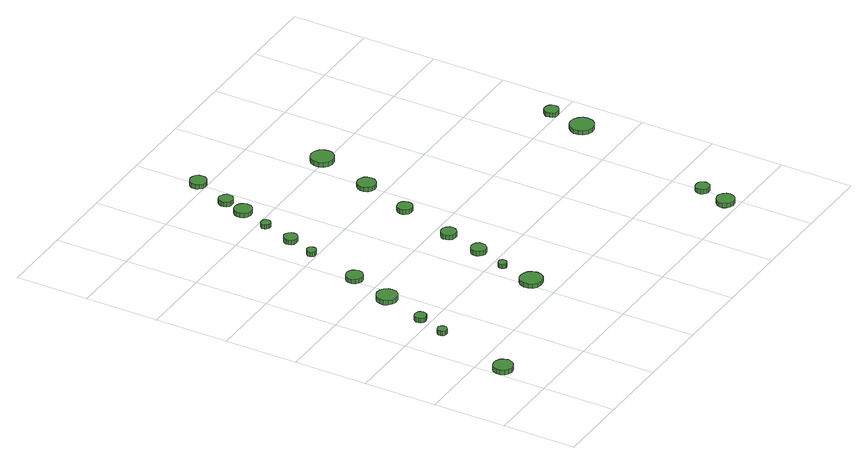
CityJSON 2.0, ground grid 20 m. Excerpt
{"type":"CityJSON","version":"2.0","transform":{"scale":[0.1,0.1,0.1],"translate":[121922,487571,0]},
"CityObjects":{
"tree1":{"type":"SolitaryVegetationObject","attributes":{"function":"something"},"geometry":[{"type":"MultiSurface","lod":"1","boundaries":[[[0,1,2,3,4,5,6,7,8,9,10,11,12,13,14]],[[15,16,17,18,19,20,21,22,23,24,25,26,27,28,29]],[[0,29,28,1]],[[1,28,27,2]],[[2,27,26,3]],[[3,26,25,4]],[[4,25,24,5]],[[5,24,23,6]],[[6,23,22,7]],[[7,22,21,8]],[[8,21,20,9]],[[9,20,19,10]],[[10,19,18,11]],[[11,18,17,12]],[[12,17,16,13]],[[13,16,15,14]],[[14,15,29,0]]]}]},
"tree2":{"type":"SolitaryVegetationObject","attributes":{"function":"something"},"geometry":[{"type":"MultiSurface","lod":"1","boundaries":[[[30,31,32,33,34,35,36,37,38,39,40,41,42,43,44]],[[45,46,47,48,49,50,51,52,53,54,55,56,57,58,59]],[[30,59,58,31]],[[31,58,57,32]],[[32,57,56,33]],[[33,56,55,34]],[[34,55,54,35]],[[35,54,53,36]],[[36,53,52,37]],[[37,52,51,38]],[[38,51,50,39]],[[39,50,49,40]],[[40,49,48,41]],[[41,48,47,42]],[[42,47,46,43]],[[43,46,45,44]],[[44,45,59,30]]]}]},
"tree3":{"type":"SolitaryVegetationObject","attributes":{"function":"something"},"geometry":[{"type":"MultiSurface","lod":"1","boundaries":[[[60,61,62,63,64,65,66,67,68,69,70,71,72,73,74]],[[75,76,77,78,79,80,81,82,83,84,85,86,87,88,89]],[[60,89,88,61]],[[61,88,87,62]],[[62,87,86,63]],[[63,86,85,64]],[[64,85,84,65]],[[65,84,83,66]],[[66,83,82,67]],[[67,82,81,68]],[[68,81,80,69]],[[69,80,79,70]],[[70,79,78,71]],[[71,78,77,72]],[[72,77,76,73]],[[73,76,75,74]],[[74,75,89,60]]]}]},
"tree4":{"type":"SolitaryVegetationObject","attributes":{"function":"something"},"geometry":[{"type":"MultiSurface","lod":"1","boundaries":[[[90,91,92,93,94,95,96,97,98,99,100,101,102,103,104]],[[105,106,107,108,109,110,111,112,113,114,115,116,117,118,119]],[[90,119,118,91]],[[91,118,117,92]],[[92,117,116,93]],[[93,116,115,94]],[[94,115,114,95]],[[95,114,113,96]],[[96,113,112,97]],[[97,112,111,98]],[[98,111,110,99]],[[99,110,109,100]],[[100,109,108,101]],[[101,108,107,102]],[[102,107,106,103]],[[103,106,105,104]],[[104,105,119,90]]]}]},
"tree5":{"type":"SolitaryVegetationObject","attributes":{"function":"something"},"geometry":[{"type":"MultiSurface","lod":"1","boundaries":[[[120,121,122,123,124,125,126,127,128,129,130,131,132,133,134]],[[135,136,137,138,139,140,141,142,143,144,145,146,147,148,149]],[[120,149,148,121]],[[121,148,147,122]],[[122,147,146,123]],[[123,146,145,124]],[[124,145,144,125]],[[125,144,143,126]],[[126,143,142,127]],[[127,142,141,128]],[[128,141,140,129]],[[129,140,139,130]],[[130,139,138,131]],[[131,138,137,132]],[[132,137,136,133]],[[133,136,135,134]],[[134,135,149,120]]]}]},
"tree6":{"type":"SolitaryVegetationObject","attributes":{"function":"something"},"geometry":[{"type":"MultiSurface","lod":"1","boundaries":[[[150,151,152,153,154,155,156,157,158,159,160,161,162,163,164]],[[165,166,167,168,169,170,171,172,173,174,175,176,177,178,179]],[[150,179,178,151]],[[151,178,177,152]],[[152,177,176,153]],[[153,176,175,154]],[[154,175,174,155]],[[155,174,173,156]],[[156,173,172,157]],[[157,172,171,158]],[[158,171,170,159]],[[159,170,169,160]],[[160,169,168,161]],[[161,168,167,162]],[[162,167,166,163]],[[163,166,165,164]],[[164,165,179,150]]]}]},
"tree7":{"type":"SolitaryVegetationObject","attributes":{"function":"something"},"geometry":[{"type":"MultiSurface","lod":"1","boundaries":[[[180,181,182,183,184,185,186,187,188,189,190,191,192,193,194]],[[195,196,197,198,199,200,201,202,203,204,205,206,207,208,209]],[[180,209,208,181]],[[181,208,207,182]],[[182,207,206,183]],[[183,206,205,184]],[[184,205,204,185]],[[185,204,203,186]],[[186,203,202,187]],[[187,202,201,188]],[[188,201,200,189]],[[189,200,199,190]],[[190,199,198,191]],[[191,198,197,192]],[[192,197,196,193]],[[193,196,195,194]],[[194,195,209,180]]]}]},
"tree8":{"type":"SolitaryVegetationObject","attributes":{"function":"something"},"geometry":[{"type":"MultiSurface","lod":"1","boundaries":[[[210,211,212,213,214,215,216,217,218,219,220,221,222,223,224]],[[225,226,227,228,229,230,231,232,233,234,235,236,237,238,239]],[[210,239,238,211]],[[211,238,237,212]],[[212,237,236,213]],[[213,236,235,214]],[[214,235,234,215]],[[215,234,233,216]],[[216,233,232,217]],[[217,232,231,218]],[[218,231,230,219]],[[219,230,229,220]],[[220,229,228,221]],[[221,228,227,222]],[[222,227,226,223]],[[223,226,225,224]],[[224,225,239,210]]]}]},
"tree9":{"type":"SolitaryVegetationObject","attributes":{"function":"something"},"geometry":[{"type":"MultiSurface","lod":"1","boundaries":[[[240,241,242,243,244,245,246,247,248,249,250,251,252,253,254]],[[255,256,257,258,259,260,261,262,263,264,265,266,267,268,269]],[[240,269,268,241]],[[241,268,267,242]],[[242,267,266,243]],[[243,266,265,244]],[[244,265,264,245]],[[245,264,263,246]],[[246,263,262,247]],[[247,262,261,248]],[[248,261,260,249]],[[249,260,259,250]],[[250,259,258,251]],[[251,258,257,252]],[[252,257,256,253]],[[253,256,255,254]],[[254,255,269,240]]]}]},
"tree10":{"type":"SolitaryVegetationObject","attributes":{"function":"something"},"geometry":[{"type":"MultiSurface","lod":"1","boundaries":[[[270,271,272,273,274,275,276,277,278,279,280,281,282,283,284]],[[285,286,287,288,289,290,291,292,293,294,295,296,297,298,299]],[[270,299,298,271]],[[271,298,297,272]],[[272,297,296,273]],[[273,296,295,274]],[[274,295,294,275]],[[275,294,293,276]],[[276,293,292,277]],[[277,292,291,278]],[[278,291,290,279]],[[279,290,289,280]],[[280,289,288,281]],[[281,288,287,282]],[[282,287,286,283]],[[283,286,285,284]],[[284,285,299,270]]]}]},
"tree11":{"type":"SolitaryVegetationObject","attributes":{"function":"something"},"geometry":[{"type":"MultiSurface","lod":"1","boundaries":[[[300,301,302,303,304,305,306,307,308,309,310,311,312,313,314]],[[315,316,317,318,319,320,321,322,323,324,325,326,327,328,329]],[[300,329,328,301]],[[301,328,327,302]],[[302,327,326,303]],[[303,326,325,304]],[[304,325,324,305]],[[305,324,323,306]],[[306,323,322,307]],[[307,322,321,308]],[[308,321,320,309]],[[309,320,319,310]],[[310,319,318,311]],[[311,318,317,312]],[[312,317,316,313]],[[313,316,315,314]],[[314,315,329,300]]]}]},
"tree12":{"type":"SolitaryVegetationObject","attributes":{"function":"something"},"geometry":[{"type":"MultiSurface","lod":"1","boundaries":[[[330,331,332,333,334,335,336,337,338,339,340,341,342,343,344]],[[345,346,347,348,349,350,351,352,353,354,355,356,357,358,359]],[[330,359,358,331]],[[331,358,357,332]],[[332,357,356,333]],[[333,356,355,334]],[[334,355,354,335]],[[335,354,353,336]],[[336,353,352,337]],[[337,352,351,338]],[[338,351,350,339]],[[339,350,349,340]],[[340,349,348,341]],[[341,348,347,342]],[[342,347,346,343]],[[343,346,345,344]],[[344,345,359,330]]]}]},
"tree13":{"type":"SolitaryVegetationObject","attributes":{"function":"something"},"geometry":[{"type":"MultiSurface","lod":"1","boundaries":[[[360,361,362,363,364,365,366,367,368,369,370,371,372,373,374]],[[375,376,377,378,379,380,381,382,383,384,385,386,387,388,389]],[[360,389,388,361]],[[361,388,387,362]],[[362,387,386,363]],[[363,386,385,364]],[[364,385,384,365]],[[365,384,383,366]],[[366,383,382,367]],[[367,382,381,368]],[[368,381,380,369]],[[369,380,379,370]],[[370,379,378,371]],[[371,378,377,372]],[[372,377,376,373]],[[373,376,375,374]],[[374,375,389,360]]]}]},
"tree14":{"type":"SolitaryVegetationObject","attributes":{"function":"something"},"geometry":[{"type":"MultiSurface","lod":"1","boundaries":[[[390,391,392,393,394,395,396,397,398,399,400,401,402,403,404]],[[405,406,407,408,409,410,411,412,413,414,415,416,417,418,419]],[[390,419,418,391]],[[391,418,417,392]],[[392,417,416,393]],[[393,416,415,394]],[[394,415,414,395]],[[395,414,413,396]],[[396,413,412,397]],[[397,412,411,398]],[[398,411,410,399]],[[399,410,409,400]],[[400,409,408,401]],[[401,408,407,402]],[[402,407,406,403]],[[403,406,405,404]],[[404,405,419,390]]]}]},
"tree15":{"type":"SolitaryVegetationObject","attributes":{"function":"something"},"geometry":[{"type":"MultiSurface","lod":"1","boundaries":[[[420,421,422,423,424,425,426,427,428,429,430,431,432,433,434]],[[435,436,437,438,439,440,441,442,443,444,445,446,447,448,449]],[[420,449,448,421]],[[421,448,447,422]],[[422,447,446,423]],[[423,446,445,424]],[[424,445,444,425]],[[425,444,443,426]],[[426,443,442,427]],[[427,442,441,428]],[[428,441,440,429]],[[429,440,439,430]],[[430,439,438,431]],[[431,438,437,432]],[[432,437,436,433]],[[433,436,435,434]],[[434,435,449,420]]]}]},
"tree16":{"type":"SolitaryVegetationObject","attributes":{"function":"something"},"geometry":[{"type":"MultiSurface","lod":"1","boundaries":[[[450,451,452,453,454,455,456,457,458,459,460,461,462,463,464]],[[465,466,467,468,469,470,471,472,473,474,475,476,477,478,479]],[[450,479,478,451]],[[451,478,477,452]],[[452,477,476,453]],[[453,476,475,454]],[[454,475,474,455]],[[455,474,473,456]],[[456,473,472,457]],[[457,472,471,458]],[[458,471,470,459]],[[459,470,469,460]],[[460,469,468,461]],[[461,468,467,462]],[[462,467,466,463]],[[463,466,465,464]],[[464,465,479,450]]]}]},
"tree17":{"type":"SolitaryVegetationObject","attributes":{"function":"something"},"geometry":[{"type":"MultiSurface","lod":"1","boundaries":[[[480,481,482,483,484,485,486,487,488,489,490,491,492,493,494]],[[495,496,497,498,499,500,501,502,503,504,505,506,507,508,509]],[[480,509,508,481]],[[481,508,507,482]],[[482,507,506,483]],[[483,506,505,484]],[[484,505,504,485]],[[485,504,503,486]],[[486,503,502,487]],[[487,502,501,488]],[[488,501,500,489]],[[489,500,499,490]],[[490,499,498,491]],[[491,498,497,492]],[[492,497,496,493]],[[493,496,495,494]],[[494,495,509,480]]]}]},
"tree18":{"type":"SolitaryVegetationObject","attributes":{"function":"something"},"geometry":[{"type":"MultiSurface","lod":"1","boundaries":[[[510,511,512,513,514,515,516,517,518,519,520,521,522,523,524]],[[525,526,527,528,529,530,531,532,533,534,535,536,537,538,539]],[[510,539,538,511]],[[511,538,537,512]],[[512,537,536,513]],[[513,536,535,514]],[[514,535,534,515]],[[515,534,533,516]],[[516,533,532,517]],[[517,532,531,518]],[[518,531,530,519]],[[519,530,529,520]],[[520,529,528,521]],[[521,528,527,522]],[[522,527,526,523]],[[523,526,525,524]],[[524,525,539,510]]]}]},
"tree19":{"type":"SolitaryVegetationObject","attributes":{"function":"something"},"geometry":[{"type":"MultiSurface","lod":"1","boundaries":[[[540,541,542,543,544,545,546,547,548,549,550,551,552,553,554]],[[555,556,557,558,559,560,561,562,563,564,565,566,567,568,569]],[[540,569,568,541]],[[541,568,567,542]],[[542,567,566,543]],[[543,566,565,544]],[[544,565,564,545]],[[545,564,563,546]],[[546,563,562,547]],[[547,562,561,548]],[[548,561,560,549]],[[549,560,559,550]],[[550,559,558,551]],[[551,558,557,552]],[[552,557,556,553]],[[553,556,555,554]],[[554,555,569,540]]]}]},
"tree20":{"type":"SolitaryVegetationObject","attributes":{"function":"something"},"geometry":[{"type":"MultiSurface","lod":"1","boundaries":[[[570,571,572,573,574,575,576,577,578,579,580,581,582,583,584]],[[585,586,587,588,589,590,591,592,593,594,595,596,597,598,599]],[[570,599,598,571]],[[571,598,597,572]],[[572,597,596,573]],[[573,596,595,574]],[[574,595,594,575]],[[575,594,593,576]],[[576,593,592,577]],[[577,592,591,578]],[[578,591,590,579]],[[579,590,589,580]],[[580,589,588,581]],[[581,588,587,582]],[[582,587,586,583]],[[583,586,585,584]],[[584,585,599,570]]]}]},
"tree21":{"type":"SolitaryVegetationObject","attributes":{"function":"something"},"geometry":[{"type":"MultiSurface","lod":"1","boundaries":[[[600,601,602,603,604,605,606,607,608,609,610,611,612,613,614]],[[615,616,617,618,619,620,621,622,623,624,625,626,627,628,629]],[[600,629,628,601]],[[601,628,627,602]],[[602,627,626,603]],[[603,626,625,604]],[[604,625,624,605]],[[605,624,623,606]],[[606,623,622,607]],[[607,622,621,608]],[[608,621,620,609]],[[609,620,619,610]],[[610,619,618,611]],[[611,618,617,612]],[[612,617,616,613]],[[613,616,615,614]],[[614,615,629,600]]]}]},
"tree22":{"type":"SolitaryVegetationObject","attributes":{"function":"something"},"geometry":[{"type":"MultiSurface","lod":"1","boundaries":[[[630,631,632,633,634,635,636,637,638,639,640,641,642,643,644]],[[645,646,647,648,649,650,651,652,653,654,655,656,657,658,659]],[[630,659,658,631]],[[631,658,657,632]],[[632,657,656,633]],[[633,656,655,634]],[[634,655,654,635]],[[635,654,653,636]],[[636,653,652,637]],[[637,652,651,638]],[[638,651,650,639]],[[639,650,649,640]],[[640,649,648,641]],[[641,648,647,642]],[[642,647,646,643]],[[643,646,645,644]],[[644,645,659,630]]]}]}
},
"vertices":[
[54,133,17],[51,144,17],[45,153,17],[35,158,17],[24,159,17],[14,156,17],[5,149,17],[1,138,17],[1,127,17],[5,117,17],[14,110,17],[24,106,17],[35,108,17],[45,113,17],[51,122,17],[51,122,4],[45,113,4],[35,108,4],[24,106,4],[14,110,4],[5,117,4],[1,127,4],[1,138,4],[5,149,4],[14,156,4],[24,159,4],[35,158,4],[45,153,4],[51,144,4],[54,133,4],
[115,351,15],[113,356,15],[110,360,15],[105,363,15],[100,364,15],[95,362,15],[90,358,15],[88,353,15],[88,348,15],[90,343,15],[95,339,15],[100,337,15],[105,338,15],[110,341,15],[113,345,15],[113,345,2],[110,341,2],[105,338,2],[100,337,2],[95,339,2],[90,343,2],[88,348,2],[88,353,2],[90,358,2],[95,362,2],[100,364,2],[105,363,2],[110,360,2],[113,356,2],[115,351,2],
[144,428,16],[143,435,16],[139,440,16],[133,443,16],[127,444,16],[120,442,16],[115,438,16],[113,432,16],[113,425,16],[115,419,16],[120,414,16],[127,412,16],[133,413,16],[139,416,16],[143,422,16],[143,422,3],[139,416,3],[133,413,3],[127,412,3],[120,414,3],[115,419,3],[113,425,3],[113,432,3],[115,438,3],[120,442,3],[127,444,3],[133,443,3],[139,440,3],[143,435,3],[144,428,3],
[196,547,17],[194,558,17],[187,568,17],[177,574,17],[165,575,17],[154,571,17],[145,564,17],[140,553,17],[140,541,17],[145,531,17],[154,523,17],[165,519,17],[177,520,17],[187,526,17],[194,536,17],[194,536,4],[187,526,4],[177,520,4],[165,519,4],[154,523,4],[145,531,4],[140,541,4],[140,553,4],[145,564,4],[154,571,4],[165,575,4],[177,574,4],[187,568,4],[194,558,4],[196,547,4],
[233,665,16],[231,674,16],[225,682,16],[217,686,16],[208,687,16],[199,684,16],[192,678,16],[188,669,16],[188,660,16],[192,651,16],[199,645,16],[208,642,16],[217,643,16],[225,648,16],[231,655,16],[231,655,3],[225,648,3],[217,643,3],[208,642,3],[199,645,3],[192,651,3],[188,660,3],[188,669,3],[192,678,3],[199,684,3],[208,687,3],[217,686,3],[225,682,3],[231,674,3],[233,665,3],
[446,273,16],[443,285,16],[436,295,16],[425,301,16],[412,303,16],[400,299,16],[391,291,16],[386,279,16],[386,266,16],[391,255,16],[400,247,16],[412,243,16],[425,244,16],[436,250,16],[443,260,16],[443,260,4],[436,250,4],[425,244,4],[412,243,4],[400,247,4],[391,255,4],[386,266,4],[386,279,4],[391,291,4],[400,299,4],[412,303,4],[425,301,4],[436,295,4],[443,285,4],[446,273,4],
[273,817,15],[272,822,15],[269,827,15],[264,829,15],[259,830,15],[254,828,15],[250,824,15],[247,820,15],[247,814,15],[250,809,15],[254,805,15],[259,804,15],[264,804,15],[269,807,15],[272,811,15],[272,811,2],[269,807,2],[264,804,2],[259,804,2],[254,805,2],[250,809,2],[247,814,2],[247,820,2],[250,824,2],[254,828,2],[259,830,2],[264,829,2],[269,827,2],[272,822,2],[273,817,2],
[305,891,16],[303,899,16],[298,905,16],[292,909,16],[284,910,16],[277,907,16],[271,902,16],[268,895,16],[268,887,16],[271,880,16],[277,875,16],[284,873,16],[292,873,16],[298,877,16],[303,884,16],[303,884,3],[298,877,3],[292,873,3],[284,873,3],[277,875,3],[271,880,3],[268,887,3],[268,895,3],[271,902,3],[277,907,3],[284,910,3],[292,909,3],[298,905,3],[303,899,3],[305,891,3],
[457,373,15],[456,377,15],[454,381,15],[449,384,15],[445,384,15],[440,383,15],[437,379,15],[435,375,15],[435,370,15],[437,366,15],[440,363,15],[445,361,15],[449,362,15],[454,364,15],[456,368,15],[456,368,2],[454,364,2],[449,362,2],[445,361,2],[440,363,2],[437,366,2],[435,370,2],[435,375,2],[437,379,2],[440,383,2],[445,384,2],[449,384,2],[454,381,2],[456,377,2],[457,373,2],
[328,979,15],[326,984,15],[323,989,15],[319,991,15],[313,992,15],[308,990,15],[304,987,15],[302,982,15],[302,976,15],[304,971,15],[308,968,15],[313,966,15],[319,966,15],[323,969,15],[326,974,15],[326,974,3],[323,969,3],[319,966,3],[313,966,3],[308,968,3],[304,971,3],[302,976,3],[302,982,3],[304,987,3],[308,990,3],[313,992,3],[319,991,3],[323,989,3],[326,984,3],[328,979,3],
[495,458,16],[494,467,16],[488,474,16],[481,478,16],[472,479,16],[464,476,16],[458,470,16],[454,463,16],[454,454,16],[458,446,16],[464,440,16],[472,437,16],[481,438,16],[488,443,16],[494,450,16],[494,450,3],[488,443,3],[481,438,3],[472,437,3],[464,440,3],[458,446,3],[454,454,3],[454,463,3],[458,470,3],[464,476,3],[472,479,3],[481,478,3],[488,474,3],[494,467,3],[495,458,3],
[364,1059,17],[362,1068,17],[356,1076,17],[348,1081,17],[338,1082,17],[328,1079,17],[321,1073,17],[317,1064,17],[317,1054,17],[321,1045,17],[328,1038,17],[338,1035,17],[348,1036,17],[356,1041,17],[362,1049,17],[362,1049,4],[356,1041,4],[348,1036,4],[338,1035,4],[328,1038,4],[321,1045,4],[317,1054,4],[317,1064,4],[321,1073,4],[328,1079,4],[338,1082,4],[348,1081,4],[356,1076,4],[362,1068,4],[364,1059,4],
[524,560,16],[522,569,16],[517,576,16],[510,580,16],[501,581,16],[493,578,16],[486,573,16],[483,565,16],[483,556,16],[486,548,16],[493,542,16],[501,540,16],[510,540,16],[517,545,16],[522,552,16],[522,552,3],[517,545,3],[510,540,3],[501,540,3],[493,542,3],[486,548,3],[483,556,3],[483,565,3],[486,573,3],[493,578,3],[501,581,3],[510,580,3],[517,576,3],[522,569,3],[524,560,3],
[380,1120,16],[379,1128,16],[374,1134,16],[367,1138,16],[359,1139,16],[351,1137,16],[345,1131,16],[342,1124,16],[342,1116,16],[345,1109,16],[351,1103,16],[359,1101,16],[367,1101,16],[374,1106,16],[379,1112,16],[379,1112,3],[374,1106,3],[367,1101,3],[359,1101,3],[351,1103,3],[345,1109,3],[342,1116,3],[342,1124,3],[345,1131,3],[351,1137,3],[359,1139,3],[367,1138,3],[374,1134,3],[379,1128,3],[380,1120,3],
[569,712,18],[568,721,18],[563,728,18],[555,732,18],[547,733,18],[539,730,18],[533,724,18],[529,717,18],[529,708,18],[533,701,18],[539,695,18],[547,692,18],[555,693,18],[563,697,18],[568,704,18],[568,704,5],[563,697,5],[555,693,5],[547,692,5],[539,695,5],[533,701,5],[529,708,5],[529,717,5],[533,724,5],[539,730,5],[547,733,5],[555,732,5],[563,728,5],[568,721,5],[569,712,5],
[421,1221,18],[419,1230,18],[414,1238,18],[405,1242,18],[396,1243,18],[387,1240,18],[380,1234,18],[377,1226,18],[377,1216,18],[380,1208,18],[387,1201,18],[396,1199,18],[405,1200,18],[414,1204,18],[419,1212,18],[419,1212,5],[414,1204,5],[405,1200,5],[396,1199,5],[387,1201,5],[380,1208,5],[377,1216,5],[377,1226,5],[380,1234,5],[387,1240,5],[396,1243,5],[405,1242,5],[414,1238,5],[419,1230,5],[421,1221,5],
[619,848,20],[617,858,20],[611,867,20],[602,872,20],[592,873,20],[582,870,20],[574,863,20],[569,853,20],[569,843,20],[574,833,20],[582,826,20],[592,823,20],[602,824,20],[611,829,20],[617,838,20],[617,838,8],[611,829,8],[602,824,8],[592,823,8],[582,826,8],[574,833,8],[569,843,8],[569,853,8],[574,863,8],[582,870,8],[592,873,8],[602,872,8],[611,867,8],[617,858,8],[619,848,8],
[672,1002,23],[670,1015,23],[662,1025,23],[651,1032,23],[638,1033,23],[626,1029,23],[616,1020,23],[611,1009,23],[611,996,23],[616,984,23],[626,975,23],[638,971,23],[651,973,23],[662,979,23],[670,990,23],[670,990,10],[662,979,10],[651,973,10],[638,971,10],[626,975,10],[616,984,10],[611,996,10],[611,1009,10],[616,1020,10],[626,1029,10],[638,1033,10],[651,1032,10],[662,1025,10],[670,1015,10],[672,1002,10],
[998,32,19],[996,42,19],[990,50,19],[982,55,19],[972,56,19],[962,53,19],[955,46,19],[950,37,19],[950,27,19],[955,18,19],[962,11,19],[972,8,19],[982,9,19],[990,14,19],[996,22,19],[996,22,6],[990,14,6],[982,9,6],[972,8,6],[962,11,6],[955,18,6],[950,27,6],[950,37,6],[955,46,6],[962,53,6],[972,56,6],[982,55,6],[990,50,6],[996,42,6],[998,32,6],
[1012,109,22],[1010,116,22],[1006,123,22],[999,126,22],[991,127,22],[984,125,22],[978,120,22],[975,113,22],[975,105,22],[978,98,22],[984,93,22],[991,90,22],[999,91,22],[1006,95,22],[1010,101,22],[1010,101,9],[1006,95,9],[999,91,9],[991,90,9],[984,93,9],[978,98,9],[975,105,9],[975,113,9],[978,120,9],[984,125,9],[991,127,9],[999,126,9],[1006,123,9],[1010,116,9],[1012,109,9],
[1116,508,29],[1114,521,29],[1106,531,29],[1094,538,29],[1081,540,29],[1068,535,29],[1058,526,29],[1053,514,29],[1053,501,29],[1058,489,29],[1068,480,29],[1081,475,29],[1094,477,29],[1106,484,29],[1114,494,29],[1114,494,17],[1106,484,17],[1094,477,17],[1081,475,17],[1068,480,17],[1058,489,17],[1053,501,17],[1053,514,17],[1058,526,17],[1068,535,17],[1081,540,17],[1094,538,17],[1106,531,17],[1114,521,17],[1116,508,17],
[1126,608,30],[1124,616,30],[1119,622,30],[1112,626,30],[1104,627,30],[1096,625,30],[1090,619,30],[1087,612,30],[1087,603,30],[1090,596,30],[1096,590,30],[1104,588,30],[1112,589,30],[1119,593,30],[1124,599,30],[1124,599,18],[1119,593,18],[1112,589,18],[1104,588,18],[1096,590,18],[1090,596,18],[1087,603,18],[1087,612,18],[1090,619,18],[1096,625,18],[1104,627,18],[1112,626,18],[1119,622,18],[1124,616,18],[1126,608,18]
]}
